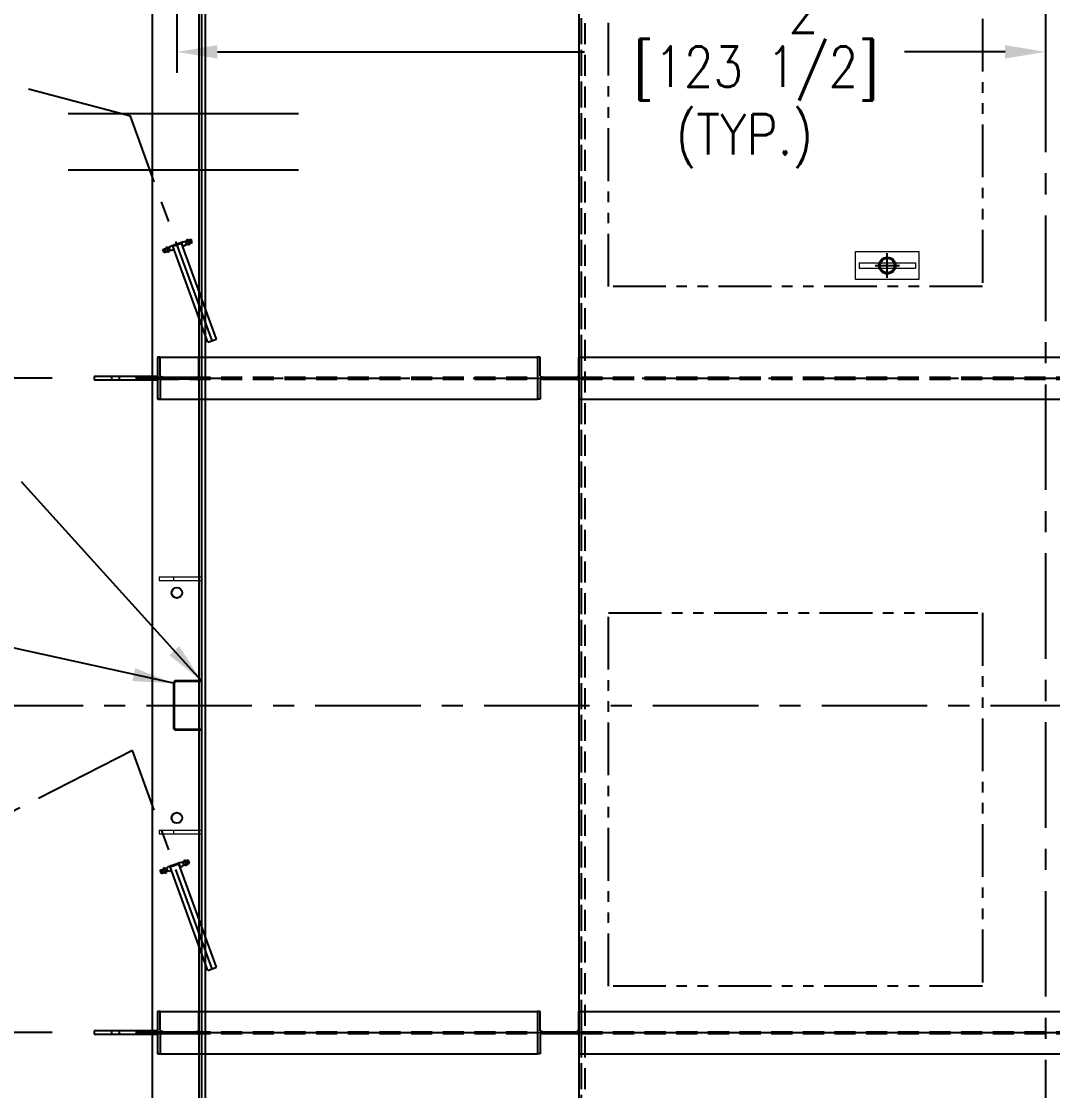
# Model space of a CAD drawing. Extents: x -1889 to 1438, y -977 to 1122.
# Drawn here: x 227.3 to 373.9, y 482.6 to 634.5 of the extents above; entities that cross this region are included whole.
import ezdxf

# ---------------------------------------------------------------- set-up
doc = ezdxf.new("R2010")
doc.units = 0
doc.header["$LTSCALE"] = 12
doc.header["$MEASUREMENT"] = 0
doc.header["$PDMODE"] = 33
doc.header["$PDSIZE"] = -0.5
for name, pattern in [('CENTER', [2, 1.25, -0.25, 0.25, -0.25]), ('HIDDEN', [0.375, 0.25, -0.125]), ('PHANTOM2', [1.25, 0.625, -0.125, 0.125, -0.125, 0.125, -0.125])]:
    doc.linetypes.add(name, pattern=pattern)
doc.layers.get('Defpoints').update_dxf_attribs({"linetype": 'CONTINUOUS'})
for name, color, linetype in [('1 PIPE', 7, 'CONTINUOUS'), ('1-150-RFSO', 14, 'CONTINUOUS'), ('2 PIPE', 7, 'CONTINUOUS'), ('6X20', 3, 'CONTINUOUS'), ('CENTER', 6, 'CENTER'), ('COVER', 3, 'CONTINUOUS'), ('DIM', 1, 'CONTINUOUS'), ('EXTERNALS', 3, 'CONTINUOUS'), ('NAMEPLATE', 1, 'CONTINUOUS'), ('ROOF', 140, 'CONTINUOUS'), ('SHELL', 40, 'CONTINUOUS'), ('TEXT', 4, 'CONTINUOUS')]:
    doc.layers.add(name, color=color, linetype=linetype)
for name, color, linetype, lineweight in [('AM_7', 142, 'CENTER', 25), ('Equipment-AM_0', 7, 'CONTINUOUS', 50), ('Equipment-AM_11', 92, 'PHANTOM2', 25), ('Process-AM_7', 142, 'CENTER', 25)]:
    doc.layers.add(name, color=color, linetype=linetype, lineweight=lineweight)
doc.styles.add('ROMANS', font='ROMANS.shx', dxfattribs={"width": 0.85, "height": 5.76})
doc.styles.get("Standard").update_dxf_attribs({"font": 'sanss___.ttf'})
doc.dimstyles.get("Standard").update_dxf_attribs({"dimtxt": 0.18, "dimasz": 0.18, "dimexe": 0.18, "dimexo": 0.0625, "dimgap": 0.09, "dimtad": 0, "dimtih": 1, "dimtoh": 1, "dimdec": 4, "dimzin": 0, "dimdsep": 46, "dimtxsty": 'Standard', "dimcen": 0.09, "dimadec": 0, "dimazin": 0, "dimtfac": 1, "dimtdec": 4, "dimtofl": 0, "dimtmove": 0, "dimatfit": 3, "dimfxl": 1, "dimtolj": 1, "dimtzin": 0, "dimarcsym": 0})

# ---------------------------------------------------------------- blocks, each defined once
blk = doc.blocks.new('A$C43fa0972')
at = {"layer": 'Equipment-AM_11'}
for points in [[(-62.12, 112.56), (-8.98, 112.56), (-8.98, 59.51), (-62.12, 59.51)], [(-62.12, 13.13), (-8.98, 13.13), (-8.98, -39.92), (-62.12, -39.92)]]:
    blk.add_lwpolyline(points, close=True, dxfattribs=at)
blk = doc.blocks.new('A$C1b871768')
at = {"layer": '6X20'}
for p, q in [((-5.88, 3), (-6.25, 3)), ((-6.25, 3), (-6.25, -3)), ((-5.88, 0.44), (-5.88, 3)), ((-0.38, 3), (0, 3)), ((-0.38, 0.44), (-0.38, 3)), ((0, 3), (0, -3)), ((-5.5, 0.12), (-0.75, 0.12)), ((-5.88, -0.44), (-5.88, -3)), ((-5.5, -0.12), (-0.75, -0.12)), ((-0.38, -0.44), (-0.38, -3)), ((-5.88, -3), (-6.25, -3)), ((-0.38, -3), (0, -3))]:
    blk.add_line(p, q, dxfattribs=at)
for points in [[(-5.5, 0.12, -0.083285), (-5.65, 0.15, -0.09084), (-5.77, 0.22, -0.104065), (-5.85, 0.32, -0.115836), (-5.88, 0.44, -0.115836)], [(-0.75, 0.12, 0.083285), (-0.6, 0.15, 0.09084), (-0.48, 0.22, 0.104065), (-0.4, 0.32, 0.115836), (-0.38, 0.44, 0.115836)], [(-5.5, -0.12, 0.083285), (-5.65, -0.15, 0.09084), (-5.77, -0.22, 0.104065), (-5.85, -0.32, 0.115836), (-5.88, -0.44, 0.115836)], [(-0.75, -0.12, -0.083285), (-0.6, -0.15, -0.09084), (-0.48, -0.22, -0.104065), (-0.4, -0.32, -0.115836), (-0.38, -0.44, -0.115836)]]:
    blk.add_lwpolyline(points, format="xyb", dxfattribs=at)
at = {"layer": 'CENTER'}
blk.add_line((-7.24, 0), (0.99, 0), dxfattribs=at)
blk = doc.blocks.new('*D183')
at = {"layer": 'Defpoints', "color": 0, "transparency": 16777216}
for p in [(372.86, 796.33), (-4.78, 278.33), (372.86, 278.33)]:
    blk.add_point(p, dxfattribs=at)
at = {"layer": 'DIM', "color": 0, "lineweight": -2, "transparency": 16777216}
for p, q in [((366.86, 796.33), (-7.78, 796.33)), ((-4.78, 790.57), (-4.78, 582.84)), ((-4.78, 284.09), (-4.78, 552.67)), ((366.86, 278.33), (-7.78, 278.33))]:
    blk.add_line(p, q, dxfattribs=at)
at = {"layer": 'DIM', "color": 0, "transparency": 16777216}
for points in [[(-5.74, 790.57), (-3.82, 790.57), (-4.78, 796.33)], [(-5.74, 284.09), (-3.82, 284.09), (-4.78, 278.33)]]:
    blk.add_solid(points, dxfattribs=at)
at = {"layer": 'DIM', "color": 0, "transparency": 16777216, "char_height": 5.76, "attachment_point": 5, "style": 'ROMANS'}
for s, insert in [('\\A1;43\'-2"', (-4.78, 572.15)), ('\\A1;[518]\\P(BOTTOM)', (-4.78, 557.06))]:
    blk.add_mtext(s, dxfattribs=dict(at, insert=insert))
blk = doc.blocks.new('*D184')
at = {"layer": 'Defpoints', "color": 0, "transparency": 16777216}
for p in [(372.86, 788.83), (27.27, 285.83), (372.86, 285.83)]:
    blk.add_point(p, dxfattribs=at)
at = {"layer": 'DIM', "color": 0, "lineweight": -2, "transparency": 16777216}
for p, q in [((366.86, 788.83), (24.27, 788.83)), ((27.27, 783.07), (27.27, 515.14)), ((27.27, 291.59), (27.27, 484.96)), ((366.86, 285.83), (24.27, 285.83))]:
    blk.add_line(p, q, dxfattribs=at)
at = {"layer": 'DIM', "color": 0, "transparency": 16777216}
for points in [[(26.31, 783.07), (28.23, 783.07), (27.27, 788.83)], [(26.31, 291.59), (28.23, 291.59), (27.27, 285.83)]]:
    blk.add_solid(points, dxfattribs=at)
at = {"layer": 'DIM', "color": 0, "transparency": 16777216, "char_height": 5.76, "attachment_point": 5, "style": 'ROMANS'}
for s, insert in [('\\A1;41\'-11"', (27.27, 504.44)), ('\\A1;[503]\\P(SHELL INSIDE)', (27.27, 489.35))]:
    blk.add_mtext(s, dxfattribs=dict(at, insert=insert))
blk = doc.blocks.new('*D186')
at = {"layer": 'Defpoints', "color": 0, "transparency": 16777216}
for p in [(197.03, 537.33), (123.07, 490.83), (237.61, 490.83)]:
    blk.add_point(p, dxfattribs=at)
at = {"layer": 'DIM', "color": 0, "lineweight": -2, "transparency": 16777216}
for p, q in [((191.03, 537.33), (120.07, 537.33)), ((123.07, 531.57), (123.07, 527.11)), ((123.07, 496.59), (123.07, 501.05)), ((231.61, 490.83), (120.07, 490.83))]:
    blk.add_line(p, q, dxfattribs=at)
at = {"layer": 'DIM', "color": 0, "transparency": 16777216}
for points in [[(122.11, 531.57), (124.03, 531.57), (123.07, 537.33)], [(122.11, 496.59), (124.03, 496.59), (123.07, 490.83)]]:
    blk.add_solid(points, dxfattribs=at)
at = {"layer": 'DIM', "color": 0, "transparency": 16777216, "char_height": 5.76, "attachment_point": 5, "style": 'ROMANS'}
for s, insert in [('\\A1;3\'-10{\\H1x;\\S1/2;}"', (123.07, 521.76)), ('\\A1;[46 1/2]', (123.07, 508.73))]:
    blk.add_mtext(s, dxfattribs=dict(at, insert=insert))
blk = doc.blocks.new('*D187')
at = {"layer": 'Defpoints', "color": 0, "transparency": 16777216}
for p in [(123.07, 583.83), (237.61, 583.83), (197.03, 537.33)]:
    blk.add_point(p, dxfattribs=at)
at = {"layer": 'DIM', "color": 0, "lineweight": -2, "transparency": 16777216}
for p, q in [((231.61, 583.83), (120.07, 583.83)), ((123.07, 578.07), (123.07, 573.61)), ((123.07, 543.09), (123.07, 547.55)), ((191.03, 537.33), (120.07, 537.33))]:
    blk.add_line(p, q, dxfattribs=at)
at = {"layer": 'DIM', "color": 0, "transparency": 16777216}
for points in [[(122.11, 578.07), (124.03, 578.07), (123.07, 583.83)], [(122.11, 543.09), (124.03, 543.09), (123.07, 537.33)]]:
    blk.add_solid(points, dxfattribs=at)
at = {"layer": 'DIM', "color": 0, "transparency": 16777216, "char_height": 5.76, "attachment_point": 5, "style": 'ROMANS'}
for s, insert in [('\\A1;3\'-10{\\H1x;\\S1/2;}"', (123.07, 568.26)), ('\\A1;[46 1/2]', (123.07, 555.23))]:
    blk.add_mtext(s, dxfattribs=dict(at, insert=insert))
blk = doc.blocks.new('*D190')
at = {"layer": 'Defpoints', "color": 0, "transparency": 16777216}
for p in [(65.21, 766.33), (306.36, 766.33), (197.03, 537.33)]:
    blk.add_point(p, dxfattribs=at)
at = {"layer": 'DIM', "color": 0, "lineweight": -2, "transparency": 16777216}
for p, q in [((300.36, 766.33), (62.21, 766.33)), ((65.21, 760.57), (65.21, 661.57)), ((65.21, 543.09), (65.21, 642.1)), ((191.03, 537.33), (62.21, 537.33))]:
    blk.add_line(p, q, dxfattribs=at)
at = {"layer": 'DIM', "color": 0, "transparency": 16777216}
for points in [[(64.25, 760.57), (66.17, 760.57), (65.21, 766.33)], [(64.25, 543.09), (66.17, 543.09), (65.21, 537.33)]]:
    blk.add_solid(points, dxfattribs=at)
at = {"layer": 'DIM', "color": 0, "transparency": 16777216, "char_height": 5.76, "attachment_point": 5, "style": 'ROMANS'}
for s, insert in [('\\A1;19\'-1"', (65.21, 656.22)), ('\\A1;[229]', (65.21, 646.48))]:
    blk.add_mtext(s, dxfattribs=dict(at, insert=insert))
blk = doc.blocks.new('*D191')
at = {"layer": 'Defpoints', "color": 0, "transparency": 16777216}
for p in [(197.03, 537.33), (65.21, 308.33), (306.36, 308.33)]:
    blk.add_point(p, dxfattribs=at)
at = {"layer": 'DIM', "color": 0, "lineweight": -2, "transparency": 16777216}
for p, q in [((191.03, 537.33), (62.21, 537.33)), ((65.21, 531.57), (65.21, 432.57)), ((65.21, 314.09), (65.21, 413.1)), ((300.36, 308.33), (62.21, 308.33))]:
    blk.add_line(p, q, dxfattribs=at)
at = {"layer": 'DIM', "color": 0, "transparency": 16777216}
for points in [[(64.25, 531.57), (66.17, 531.57), (65.21, 537.33)], [(64.25, 314.09), (66.17, 314.09), (65.21, 308.33)]]:
    blk.add_solid(points, dxfattribs=at)
at = {"layer": 'DIM', "color": 0, "transparency": 16777216, "char_height": 5.76, "attachment_point": 5, "style": 'ROMANS'}
for s, insert in [('\\A1;19\'-1"', (65.21, 427.22)), ('\\A1;[229]', (65.21, 417.48))]:
    blk.add_mtext(s, dxfattribs=dict(at, insert=insert))
blk = doc.blocks.new('*D198')
at = {"layer": 'Defpoints', "color": 0, "transparency": 16777216}
for p in [(372.86, 669.33), (249.36, 643.14), (249.36, 630.2)]:
    blk.add_point(p, dxfattribs=at)
at = {"layer": 'DIM', "color": 0, "lineweight": -2, "transparency": 16777216}
for p, q in [((372.86, 663.33), (372.86, 627.2)), ((249.36, 637.14), (249.36, 627.2)), ((255.12, 630.2), (307.29, 630.2)), ((367.1, 630.2), (352.8, 630.2))]:
    blk.add_line(p, q, dxfattribs=at)
at = {"layer": 'DIM', "color": 0, "transparency": 16777216}
for points in [[(255.12, 631.16), (255.12, 629.24), (249.36, 630.2)], [(367.1, 631.16), (367.1, 629.24), (372.86, 630.2)]]:
    blk.add_solid(points, dxfattribs=at)
at = {"layer": 'DIM', "color": 0, "transparency": 16777216, "insert": (330.04, 630.2), "char_height": 5.76, "attachment_point": 5, "style": 'ROMANS'}
blk.add_mtext('\\A1;10\'-3{\\H1x;\\S1/2;}"\\P [123 1/2]\\P(TYP.)', dxfattribs=at)
blk = doc.blocks.new('A$C379cbd7f')
at = {"layer": '2 PIPE'}
for radius in [1.19, 1.03]:
    blk.add_circle((4.5, 2), radius, dxfattribs=at)
at = {"layer": 'EXTERNALS', "lineweight": 18}
for p, q in [((0, 0), (0, 4)), ((0, 4), (9, 4)), ((9, 4), (9, 0)), ((0.5, 2.38), (0.5, 1.62)), ((0.5, 2.38), (3.37, 2.38)), ((0.5, 1.62), (3.37, 1.62)), ((3.54, 2.38), (5.46, 2.38)), ((3.54, 1.62), (5.46, 1.62)), ((5.63, 2.38), (8.5, 2.38)), ((5.63, 1.62), (8.5, 1.62)), ((8.5, 2.38), (8.5, 1.62)), ((9, 0), (0, 0))]:
    blk.add_line(p, q, dxfattribs=at)
at = {"layer": 'Process-AM_7'}
for p, q in [((4.5, 0.25), (4.5, 3.75)), ((2.75, 2), (6.25, 2))]:
    blk.add_line(p, q, dxfattribs=at)
blk = doc.blocks.new('A$C9004e70c')
at = {"layer": 'Defpoints'}
for p, q in [((-138.96, 84.11), (-106.2, 84.11)), ((-138.96, 76.11), (-106.2, 76.11))]:
    blk.add_line(p, q, dxfattribs=at)
blk = doc.blocks.new('A$Cf24e7616')
at = {"layer": 'Equipment-AM_0', "lineweight": 18}
for p, q in [((-126, 18.25), (-126, 17.75)), ((-126, 18.25), (-124, 18.25)), ((-124, 18.25), (-124, 17.75)), ((-124, 18.25), (-120, 18.25)), ((-126, 17.75), (-124, 17.75)), ((-124, 17.75), (-120, 17.75)), ((-126, -17.75), (-126, -18.25)), ((-126, -17.75), (-124, -17.75)), ((-124, -17.75), (-124, -18.25)), ((-124, -17.75), (-120, -17.75)), ((-126, -18.25), (-124, -18.25)), ((-124, -18.25), (-120, -18.25))]:
    blk.add_line(p, q, dxfattribs=at)
at = {"layer": 'SHELL'}
for centre in [(-123.5, 16), (-123.5, -16)]:
    blk.add_circle(centre, 0.75, dxfattribs=at)

msp = doc.modelspace()

# ---------------------------------------------------------------- linework, layer by layer
at = {"layer": '1 PIPE'}
for p, q in [((248.7765, 602.57864), (250.0122, 603.02839)), ((253.74208, 588.93583), (248.7765, 602.57864)), ((254.97777, 589.38559), (250.0122, 603.02839)), ((253.74208, 588.93583), (254.97777, 589.38559)), ((248.39374, 514.36525), (249.62944, 514.81501)), ((253.74208, 499.67081), (248.39374, 514.36525)), ((254.97777, 500.12057), (249.62944, 514.81501)), ((253.74208, 499.67081), (254.97777, 500.12057))]:
    msp.add_line(p, q, dxfattribs=at)
at = {"layer": '1-150-RFSO'}
for p, q in [((248.41191, 602.57896), (250.29129, 603.263)), ((250.31267, 603.20427), (250.29129, 603.263)), ((250.31267, 603.20427), (251.36982, 603.58904)), ((250.54759, 603.28977), (250.7186, 602.81992)), ((251.1349, 603.50353), (251.30591, 603.03369)), ((251.54083, 603.11919), (251.36982, 603.58904)), ((247.37613, 602.13545), (248.43328, 602.52022)), ((247.54714, 601.66561), (247.37613, 602.13545)), ((247.54714, 601.66561), (248.63366, 602.06107)), ((247.61105, 602.22096), (247.78206, 601.75111)), ((248.19836, 602.43472), (248.36937, 601.96487)), ((248.43328, 602.52022), (248.41191, 602.57896)), ((248.65503, 602.00234), (248.63366, 602.06107)), ((248.65503, 602.00234), (248.94751, 602.10879)), ((248.71261, 602.6884), (248.92637, 602.10109)), ((249.99059, 603.15355), (250.20435, 602.56624)), ((250.18321, 602.55855), (250.47569, 602.665)), ((250.45431, 602.72373), (251.54083, 603.11919)), ((250.47569, 602.665), (250.45431, 602.72373)), ((249.9299, 514.99088), (250.98706, 515.37565)), ((250.75214, 515.29015), (250.92315, 514.8203)), ((251.15807, 514.90581), (250.98706, 515.37565)), ((246.99336, 513.92207), (248.05052, 514.30684)), ((247.16437, 513.45222), (246.99336, 513.92207)), ((247.16437, 513.45222), (248.25089, 513.84768)), ((247.22829, 514.00757), (247.3993, 513.53773)), ((247.8156, 514.22134), (247.98661, 513.75149)), ((248.02914, 514.36557), (249.90853, 515.04961)), ((248.05052, 514.30684), (248.02914, 514.36557)), ((248.27227, 513.78895), (248.25089, 513.84768)), ((248.27227, 513.78895), (248.56475, 513.89541)), ((248.32984, 514.47502), (248.54361, 513.88771)), ((249.60783, 514.94017), (249.82159, 514.35286)), ((249.80045, 514.34516), (250.09293, 514.45162)), ((249.9299, 514.99088), (249.90853, 515.04961)), ((250.07155, 514.51035), (251.15807, 514.90581)), ((250.09293, 514.45162), (250.07155, 514.51035)), ((250.16483, 515.07639), (250.33584, 514.60654))]:
    msp.add_line(p, q, dxfattribs=at)
at = {"layer": '6X20'}
for p, q in [((246.65731, 586.83221), (300.60731, 586.83221)), ((246.65731, 580.83221), (246.65731, 586.83221)), ((300.98231, 586.83221), (300.60731, 586.83221)), ((300.60731, 586.83221), (300.60731, 580.83221)), ((300.98231, 584.26971), (300.98231, 586.83221)), ((306.48231, 586.83221), (306.85731, 586.83221)), ((306.48231, 584.26971), (306.48231, 586.83221)), ((306.85731, 586.83221), (306.85731, 580.83221)), ((306.85731, 586.83221), (500.05731, 586.83221)), ((301.35731, 583.95721), (306.10731, 583.95721)), ((301.35731, 583.70721), (306.10731, 583.70721)), ((300.98231, 583.39471), (300.98231, 580.83221)), ((306.48231, 583.39471), (306.48231, 580.83221)), ((246.65731, 580.83221), (300.60731, 580.83221)), ((300.98231, 580.83221), (300.60731, 580.83221)), ((306.48231, 580.83221), (306.85731, 580.83221)), ((306.85731, 580.83221), (500.05731, 580.83221)), ((246.65731, 493.83221), (300.60731, 493.83221)), ((246.65731, 487.83221), (246.65731, 493.83221)), ((246.65731, 487.83221), (246.65731, 493.83221)), ((300.98231, 493.83221), (300.60731, 493.83221)), ((300.60731, 493.83221), (300.60731, 487.83221)), ((300.98231, 491.26971), (300.98231, 493.83221)), ((306.48231, 493.83221), (306.85731, 493.83221)), ((306.48231, 491.26971), (306.48231, 493.83221)), ((306.85731, 493.83221), (306.85731, 487.83221)), ((306.85731, 493.83221), (500.05731, 493.83221)), ((301.35731, 490.95721), (306.10731, 490.95721)), ((300.98231, 490.39471), (300.98231, 487.83221)), ((301.35731, 490.70721), (306.10731, 490.70721)), ((306.48231, 490.39471), (306.48231, 487.83221)), ((246.65731, 487.83221), (300.60731, 487.83221)), ((300.98231, 487.83221), (300.60731, 487.83221)), ((306.48231, 487.83221), (306.85731, 487.83221)), ((306.85731, 487.83221), (500.05731, 487.83221))]:
    msp.add_line(p, q, dxfattribs=at)
at = {"layer": '6X20', "linetype": 'HIDDEN'}
for p, q in [((246.65731, 583.95721), (300.60731, 583.95721)), ((246.65731, 583.70721), (300.60731, 583.70721)), ((306.85731, 583.95721), (500.05731, 583.95721)), ((306.85731, 583.70721), (500.05731, 583.70721)), ((246.65731, 490.95721), (300.60731, 490.95721)), ((306.85731, 490.95721), (500.05731, 490.95721)), ((246.65731, 490.70721), (300.60731, 490.70721)), ((306.85731, 490.70721), (500.05731, 490.70721))]:
    msp.add_line(p, q, dxfattribs=at)
at = {"layer": '6X20'}
for points in [[(301.35731, 583.95721, -0.083284913), (301.21087, 583.98177, -0.090840062), (301.09214, 584.04874, -0.104065287), (301.00969, 584.15309, -0.115836433), (300.98231, 584.26971, -0.115836433)], [(301.35731, 583.70721, 0.083284913), (301.21087, 583.68265, 0.090840062), (301.09214, 583.61568, 0.104065287), (301.00969, 583.51132, 0.115836433), (300.98231, 583.39471, 0.115836433)], [(306.10731, 583.95721, 0.083284913), (306.25374, 583.98177, 0.090840062), (306.37247, 584.04874, 0.104065287), (306.45492, 584.15309, 0.115836433), (306.48231, 584.26971, 0.115836433)], [(306.10731, 583.70721, -0.083284913), (306.25374, 583.68265, -0.090840062), (306.37247, 583.61568, -0.104065287), (306.45492, 583.51132, -0.115836433), (306.48231, 583.39471, -0.115836433)], [(301.35731, 490.95721, -0.083284913), (301.21087, 490.98177, -0.090840062), (301.09214, 491.04874, -0.104065287), (301.00969, 491.15309, -0.115836433), (300.98231, 491.26971, -0.115836433)], [(306.10731, 490.95721, 0.083284913), (306.25374, 490.98177, 0.090840062), (306.37247, 491.04874, 0.104065287), (306.45492, 491.15309, 0.115836433), (306.48231, 491.26971, 0.115836433)], [(301.35731, 490.70721, 0.083284913), (301.21087, 490.68265, 0.090840062), (301.09214, 490.61568, 0.104065287), (301.00969, 490.51132, 0.115836433), (300.98231, 490.39471, 0.115836433)], [(306.10731, 490.70721, -0.083284913), (306.25374, 490.68265, -0.090840062), (306.37247, 490.61568, -0.104065287), (306.45492, 490.51132, -0.115836433), (306.48231, 490.39471, -0.115836433)]]:
    msp.add_lwpolyline(points, format="xyb", dxfattribs=at)
at = {"layer": 'AM_7'}
for p, q in [((243.48916, 583.83221), (500.05731, 583.83221)), ((243.48916, 490.83221), (348.85731, 490.83221)), ((243.48916, 490.83221), (500.05731, 490.83221)), ((253.35731, 490.83221), (500.05731, 490.83221))]:
    msp.add_line(p, q, dxfattribs=at)
at = {"layer": 'AM_7', "linetype": 'Continuous'}
msp.add_line((360.85731, 490.83221), (384.85731, 490.83221), dxfattribs=at)
at = {"layer": 'CENTER'}
for p, q in [((372.85731, 846.93873), (372.85731, 227.72569)), ((242.74814, 621.06383), (221.23218, 626.75684)), ((254.35993, 589.16071), (242.74814, 621.06383)), ((250.75642, 603.6297), (251.09708, 602.69376)), ((247.81988, 602.56089), (248.16054, 601.62494)), ((299.61792, 583.83221), (307.84669, 583.83221)), ((197.03086, 537.33221), (548.68375, 537.33221)), ((243.06625, 530.9248), (212.48131, 515.33247)), ((254.35993, 499.89569), (243.06625, 530.9248)), ((250.37366, 515.41632), (250.71431, 514.48037)), ((247.43712, 514.3475), (247.77777, 513.41156)), ((299.61792, 490.83221), (307.84669, 490.83221))]:
    msp.add_line(p, q, dxfattribs=at)
at = {"layer": 'COVER'}
for p, q in [((246.60731, 584.08221), (237.60731, 584.08221)), ((237.60731, 584.08221), (237.60731, 583.58221)), ((237.60731, 583.58221), (246.60731, 583.58221)), ((240.04481, 584.08221), (240.04481, 583.58221)), ((241.16981, 584.08221), (241.16981, 583.58221)), ((246.60731, 583.58221), (246.60731, 584.08221)), ((246.60731, 491.08221), (237.60731, 491.08221)), ((237.60731, 491.08221), (237.60731, 490.58221)), ((240.04481, 491.08221), (240.04481, 490.58221)), ((241.16981, 491.08221), (241.16981, 490.58221)), ((246.60731, 490.58221), (246.60731, 491.08221)), ((237.60731, 490.58221), (246.60731, 490.58221))]:
    msp.add_line(p, q, dxfattribs=at)
at = {"layer": 'NAMEPLATE'}
for p, q in [((248.85731, 540.46261), (248.85731, 534.20181)), ((248.97691, 540.46261), (248.97691, 534.20181)), ((252.85731, 540.83221), (249.22691, 540.83221)), ((252.85731, 540.71261), (249.22691, 540.71261)), ((252.85731, 540.83221), (252.85731, 540.71261)), ((249.22691, 533.95181), (252.85731, 533.95181)), ((249.22691, 533.83221), (252.85731, 533.83221)), ((252.85731, 533.95181), (252.85731, 533.83221))]:
    msp.add_line(p, q, dxfattribs=at)
for centre, radius, start, end in [((249.22691, 540.46261), 0.3696, 90, 180), ((249.22691, 540.46261), 0.25, 90, 180), ((249.22691, 534.20181), 0.3696, 180, 270), ((249.22691, 534.20181), 0.25, 180, 270)]:
    msp.add_arc(centre, radius, start, end, dxfattribs=at)
at = {"layer": 'ROOF'}
msp.add_line((306.48231, 769.75382), (306.48231, 304.9106), dxfattribs=at)
at = {"layer": 'ROOF', "linetype": 'HIDDEN'}
msp.add_line((306.85731, 770.00068), (306.85731, 304.66374), dxfattribs=at)
at = {"layer": 'ROOF'}
msp.add_lwpolyline([(493.23231, 669.33221, 1), (252.48231, 669.33221), (252.48231, 405.33221, 1), (493.23231, 405.33221)], format="xyb", close=True, dxfattribs=at)
at = {"layer": 'SHELL', "linetype": 'HIDDEN'}
for p, q in [((306.85731, 769.28219), (306.85731, 305.38222)), ((307.35731, 769.28219), (307.35731, 305.38222))]:
    msp.add_line(p, q, dxfattribs=at)
at = {"layer": 'SHELL'}
msp.add_line((245.85731, 669.33221), (245.85731, 405.33221), dxfattribs=at)
for points in [[(492.85731, 669.33221, 1), (252.85731, 669.33221), (252.85731, 405.33221, 1), (492.85731, 405.33221)], [(492.35731, 669.33221, 1), (253.35731, 669.33221), (253.35731, 405.33221, 1), (492.35731, 405.33221)]]:
    msp.add_lwpolyline(points, format="xyb", close=True, dxfattribs=at)

# ---------------------------------------------------------------- block references
at = {"layer": 'COVER'}
for name, p in [('A$C43fa0972', (372.85731, 537.33221)), ('A$C379cbd7f', (345.85756, 597.83221)), ('A$C1b871768', (252.85731, 583.83221)), ('A$C1b871768', (252.85731, 490.83221))]:
    msp.add_blockref(name, p, dxfattribs=at)
at = {"layer": 'TEXT'}
for name in ['A$C9004e70c', 'A$Cf24e7616']:
    msp.add_blockref(name, (372.85731, 537.33221), dxfattribs=at)

# ---------------------------------------------------------------- dimensions: what is measured, and where the dimension line sits
at = {"layer": 'DIM'}
for base, p1, p2, text, picture, middle in [((-4.78147, 278.33221), (372.85731, 796.33221), (372.85731, 278.33221), '<>\\P(BOTTOM)', '*D183', (-4.78147, 567.75738)), ((27.27453, 285.83221), (372.85731, 788.83221), (372.85731, 285.83221), '<>\\P(SHELL INSIDE)', '*D184', (27.27453, 500.0495))]:
    dim = msp.add_linear_dim(base=base, p1=p1, p2=p2, angle=90, text=text, dimstyle='Standard', override={"dimscale": 48, "dimtxt": 5.76, "dimasz": 0.12, "dimexe": 0.0625, "dimexo": 0.125, "dimgap": 0.02, "dimzin": 3, "dimlunit": 4, "dimpost": '\\X', "dimtxsty": 'ROMANS', "dimcen": 0}, dxfattribs=at)
    dim.commit()
    dim.dimension.update_dxf_attribs({"geometry": picture, "text_midpoint": middle, "dimtype": 160})
for base, p2, picture, middle in [((65.20562, 766.33221), (306.35731, 766.33221), '*D190', (65.20562, 651.83221)), ((123.07473, 583.83221), (237.60731, 583.83221), '*D187', (123.07473, 560.58221)), ((65.20562, 308.33221), (306.35731, 308.33221), '*D191', (65.20562, 422.83221)), ((123.07473, 490.83221), (237.60731, 490.83221), '*D186', (123.07473, 514.08221))]:
    dim = msp.add_linear_dim(base=base, p1=(197.03086, 537.33221), p2=p2, angle=90, dimstyle='Standard', override={"dimscale": 48, "dimtxt": 5.76, "dimasz": 0.12, "dimexe": 0.0625, "dimexo": 0.125, "dimgap": 0.02, "dimzin": 3, "dimlunit": 4, "dimpost": '\\X', "dimtxsty": 'ROMANS', "dimcen": 0}, dxfattribs=at)
    dim.commit()
    dim.dimension.update_dxf_attribs({"geometry": picture, "text_midpoint": middle})
dim = msp.add_linear_dim(base=(249.35731, 630.19827), p1=(372.85731, 669.33221), p2=(249.35731, 643.14471), text='<>\\P(TYP.)', dimstyle='Standard', override={"dimscale": 48, "dimtxt": 5.76, "dimasz": 0.12, "dimexe": 0.0625, "dimexo": 0.125, "dimgap": 0.02, "dimzin": 3, "dimlunit": 4, "dimpost": '\\X', "dimtxsty": 'ROMANS', "dimcen": 0}, dxfattribs=at)
dim.commit()
dim.dimension.update_dxf_attribs({"geometry": '*D198', "text_midpoint": (330.04488, 630.19827), "dimtype": 160})

# ---------------------------------------------------------------- leaders
msp.add_leader([(252.85731, 540.83221), (227.25183, 569.10225)], dimstyle='Standard', override={"dimscale": 48, "dimtxt": 5.76, "dimasz": 0.12, "dimexe": 0.0625, "dimexo": 0.125, "dimgap": 0.1, "dimzin": 3, "dimlunit": 4, "dimpost": '\\X', "dimtxsty": 'ROMANS', "dimcen": 0}, dxfattribs=at)
at = {"layer": 'DIM', "annotation_type": 0, "has_hookline": 1, "hookline_direction": 1, "text_width": 39.168}
msp.add_leader([(248.85731, 540.46261), (211.24535, 548.77312)], dimstyle='Standard', override={"dimscale": 48, "dimtxt": 5.76, "dimasz": 0.12, "dimexe": 0.0625, "dimexo": 0.125, "dimgap": 0.1, "dimzin": 3, "dimlunit": 4, "dimpost": '\\X', "dimtxsty": 'ROMANS', "dimcen": 0}, dxfattribs=at)

doc.saveas('drawing.dxf')
